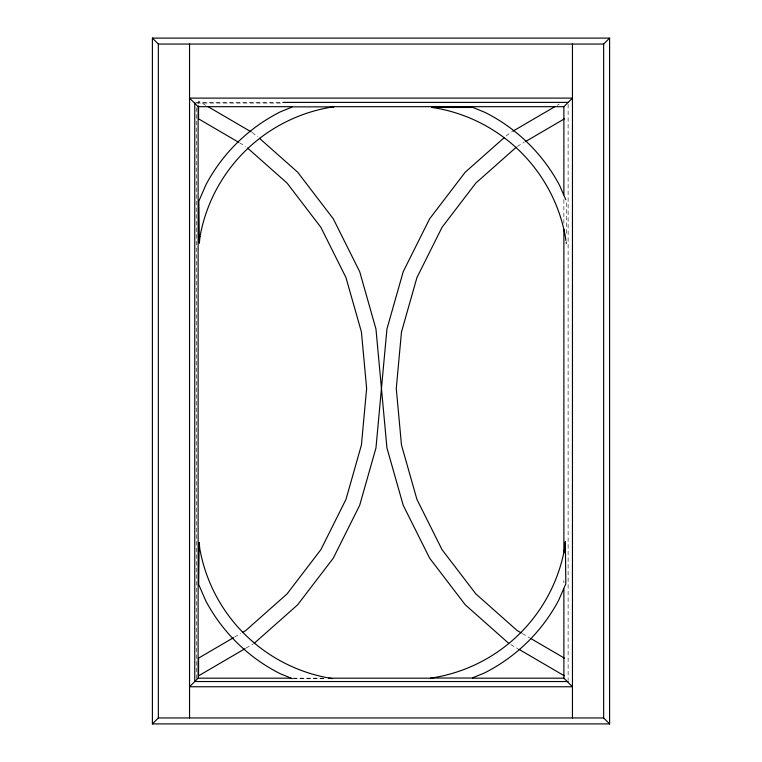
<?xml version="1.0" encoding="UTF-8"?>
<svg xmlns="http://www.w3.org/2000/svg" width="762" height="762" viewBox="0 0 762 762"><rect width="100%" height="100%" fill="white"/><g stroke="black" fill="none" stroke-linecap="round" stroke-linejoin="round"><path stroke-width="0.57" stroke-dasharray="3.81 2.86" d="M566.195 241.459L566.166 243.802L565.833 240.544M566.29 233.277L566.661 201.701L565.709 199.52M506.073 135.988L511.759 131.864M557.193 105.318L559.241 104.118M517.15 146.447L524.332 142.246M234.467 637.127L240.63 633.527M246.097 648.062L253.165 643.938M195.958 102.394L281.578 102.394M196.644 103.061L282.369 103.061M293.122 678.18L325.183 678.18M293.551 678.685L324.25 678.685M205.711 105.318L198.549 101.127L198.549 104.67M252.155 132.455L257.727 136.779M239.601 142.846L245.764 146.447M522.275 633.527L529.466 637.727M510.75 644.528L517.817 648.653M568.119 104.251L568.119 680.276M563.88 199.549L563.88 224.552M563.88 580.549L563.88 582.93M196.644 107.823L196.644 679.085"/><path stroke-width="1.14" d="M609.6 723.9L603.647 717.947L603.647 44.053L609.6 38.1L152.4 38.1L152.4 723.9L609.6 723.9L609.6 38.1M332.308 106.68L563.88 106.68L572.452 98.108L189.548 98.108L198.12 106.68L198.12 678.18L189.548 686.753L572.452 686.753L563.88 678.18L472.44 678.18M152.4 723.9L158.353 717.947L158.353 44.053L152.4 38.1M504.292 137.57L465.258 172.174L429.644 218.78L403.203 271.71L386.944 328.993L375.961 447.989L359.702 505.263L333.27 558.194L297.647 604.799L254.175 643.347M516.265 147.228L475.859 183.051L442.036 227.314L416.928 277.587L401.479 331.984L396.269 388.487L401.479 444.998L416.928 499.396L442.036 549.659L475.859 593.922L517.15 630.536L521.256 632.927M512.769 131.274L555.174 106.489M525.361 141.646L564.356 118.853M233.448 637.727L198.549 658.12L198.549 675.846L245.088 648.653M242.678 632.336L245.764 630.536L287.045 593.922L320.878 549.659L345.977 499.396L361.426 444.998L366.636 388.487L361.426 331.984L345.977 277.587L320.878 227.314L287.045 183.051L247.517 147.999M158.353 44.053L603.647 44.053M282.769 102.394L568.166 102.394M198.12 106.68L291.932 106.68M198.12 678.18L290.751 678.18M328.746 678.18L433.254 678.18M568.166 681.533L194.767 681.533L194.767 102.394M158.353 717.947L603.647 717.947M292.37 678.685L280.273 673.732A171.45 171.45 0 0 1 205.75 600.77L198.663 584.454L199.158 542.353L199.815 548.859A159.991 159.991 0 0 0 332.299 678.58M207.731 106.489L251.146 131.864M238.573 142.246L198.549 118.853L198.549 105.851M530.485 638.327L564.356 658.12M518.827 649.243L564.356 675.846M259.499 138.351L297.647 172.174L333.27 218.78L359.702 271.71L375.961 328.993L386.944 447.989L403.203 505.263L429.644 558.194L465.258 604.799L508.73 643.347M565.709 199.52L559.575 185.376A171.45 171.45 0 0 0 485.051 112.414L472.954 107.461L431.625 107.461L433.026 107.575A159.991 159.991 0 0 1 565.509 237.296L565.833 240.544M572.452 44.053L572.452 717.947M563.88 106.68L563.88 194.786M563.88 229.314L563.88 553.164M563.88 588.883L563.88 678.18M189.548 44.053L189.548 717.947M199.996 236.687L199.339 243.192L198.844 201.092L205.93 184.775A171.45 171.45 0 0 1 280.454 111.804L292.551 106.851L333.88 106.851L332.48 106.966A159.991 159.991 0 0 0 199.996 236.687M565.337 541.696L564.68 548.202A159.991 159.991 0 0 1 432.197 677.923L430.797 678.028L472.126 678.028L484.222 673.075A171.45 171.45 0 0 0 558.746 600.113L565.833 583.797L565.337 541.696"/></g></svg>
